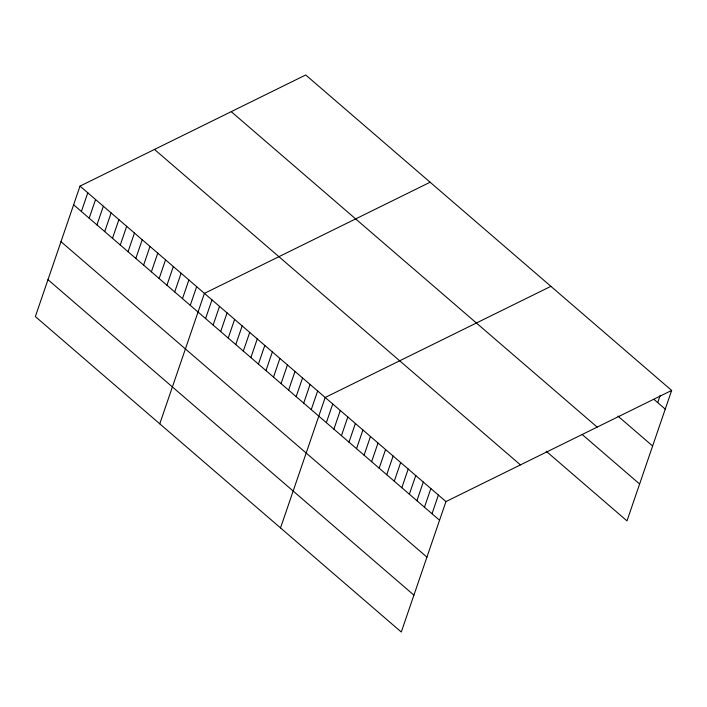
<?xml version="1.0" encoding="UTF-8"?>
<svg xmlns="http://www.w3.org/2000/svg" width="707" height="707" viewBox="0 0 707 707"><rect width="100%" height="100%" fill="white"/><g stroke="black" fill="none" stroke-linecap="round" stroke-linejoin="round"><path stroke-width="1.06" d="M80.015 186.109L35.35 316.568L401.284 632.023L445.949 501.572L671.65 390.432L305.716 74.977L80.015 186.109L445.949 501.572M81.393 211.49L87.792 192.817M89.17 218.189L95.569 199.515M96.947 224.897L103.346 206.223M104.724 231.596L111.123 212.922M112.501 238.303L118.891 219.63M120.278 245.011L126.668 226.328M128.055 251.71L134.445 233.036M135.832 258.417L142.222 239.735M143.609 265.116L149.999 246.443M151.378 271.824L157.776 253.141M159.155 278.523L165.553 259.849M166.932 285.23L173.33 266.548M174.709 291.929L181.107 273.255M182.486 298.637L188.884 279.963M190.263 305.336L196.661 286.662M159.764 423.82L204.429 293.37L430.13 182.229M205.587 318.548L211.976 299.874M213.134 325.052L219.524 306.378M220.681 331.565L227.071 312.883M228.228 338.07L234.618 319.396M235.776 344.574L242.174 325.9M243.323 351.079L249.721 332.405M250.87 357.592L257.268 338.909M258.417 364.096L264.816 345.414M265.965 370.601L272.363 351.927M273.512 377.105L279.91 358.431M281.059 383.609L287.457 364.936M288.606 390.123L295.005 371.44M296.153 396.627L302.552 377.953M303.701 403.131L310.099 384.458M311.248 409.636L317.646 390.962M280.529 527.926L325.193 397.467L550.894 286.335M326.342 422.653L332.741 403.971M333.89 429.158L340.288 410.484M341.437 435.662L347.835 416.989M348.984 442.167L355.382 423.493M356.531 448.68L362.93 429.997M364.078 455.184L370.477 436.511M371.626 461.689L378.024 443.015M379.173 468.193L385.571 449.519M386.72 474.706L393.119 456.024M394.267 481.211L400.666 462.528M401.815 487.715L408.213 469.041M409.362 494.22L415.76 475.546M416.909 500.724L423.307 482.05M424.465 507.237L430.855 488.555M432.012 513.742L438.402 495.068M657.704 402.61L660.197 395.346M671.65 390.432L626.985 520.891L546.228 451.269M653.931 399.349L665.252 409.114M617.909 416.07L652.623 446.002M231.233 111.653L597.168 427.108M582.25 434.558L639.614 484.003M154.497 149.433L520.432 464.897M73.616 204.783L439.56 520.246M60.988 241.67L426.931 557.134M47.979 279.68L413.913 595.135"/></g></svg>
